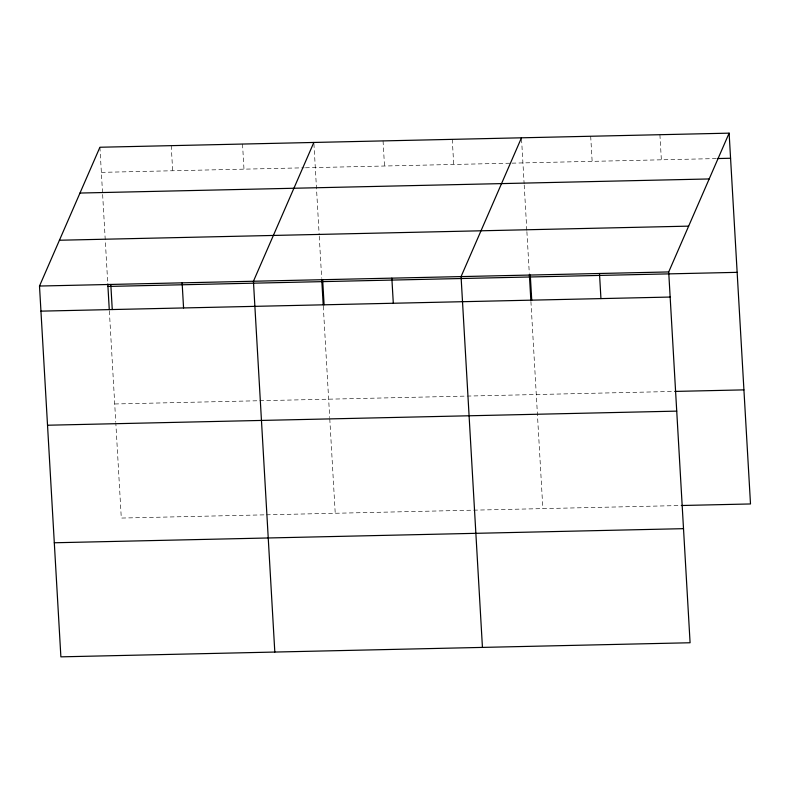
<?xml version="1.0" encoding="UTF-8"?>
<svg xmlns="http://www.w3.org/2000/svg" width="790" height="790" viewBox="0 0 790 790"><rect width="100%" height="100%" fill="white"/><g stroke="black" fill="none" stroke-linecap="round" stroke-linejoin="round"><path stroke-width="0.59" stroke-dasharray="3.95 2.96" d="M101.367 172.358L304.229 167.806M305.454 167.786L510.784 163.184M511.999 163.155L715.997 158.583M114.718 403.976L257.333 400.777M259.791 400.728L465.853 396.106M467.068 396.086L673.495 391.455M263.919 514.863L121.295 518.062L115.853 423.608M266.378 514.813L472.44 510.192M473.654 510.162L680.072 505.541M659.907 134.705L661.358 159.807M590.693 136.255L592.144 161.358M521.548 139L524.135 183.764M524.205 184.988L526.821 230.374M526.89 231.608L529.3 273.31M530.919 301.484L542.858 508.612M452.265 139.356L453.717 164.458M383.061 140.906L384.503 166.009M313.916 143.652L319.18 235.035M319.249 236.259L321.658 277.962M323.278 306.135L329.707 417.584M329.776 418.809L335.227 513.263M242.53 144.056L243.982 169.159M171.223 145.656L172.674 170.758M99.915 147.246L102.562 193.214M102.631 194.439L107.796 283.985M109.356 310.924L115.775 422.374"/><path stroke-width="1.19" d="M729.121 133.155L668.705 271.938L690.085 642.754L60.879 656.846L39.5 286.039L99.915 147.246L729.121 133.155L750.5 503.961L681.286 505.511M313.847 142.457L253.432 281.25L274.811 652.056M521.479 137.806L461.064 276.589L482.443 647.405M717.211 158.553L730.562 158.257M79.978 193.046L709.183 178.955M59.438 240.239L688.643 226.138M39.5 286.039L668.705 271.938M107.944 286.434L737.149 272.343M40.952 311.142L670.157 297.05M674.709 391.425L743.923 389.875M47.528 425.227L676.734 411.126M54.303 542.769L683.508 528.668M599.492 273.488L600.943 298.6M530.278 275.038L531.729 300.151M529.369 274.535L530.85 300.259M391.85 278.139L393.301 303.251M322.646 279.7L324.088 304.802M321.728 279.196L323.209 304.91M182.125 282.84L183.566 307.952M110.807 284.44L112.259 309.542M107.796 283.985L109.277 309.7"/></g></svg>
